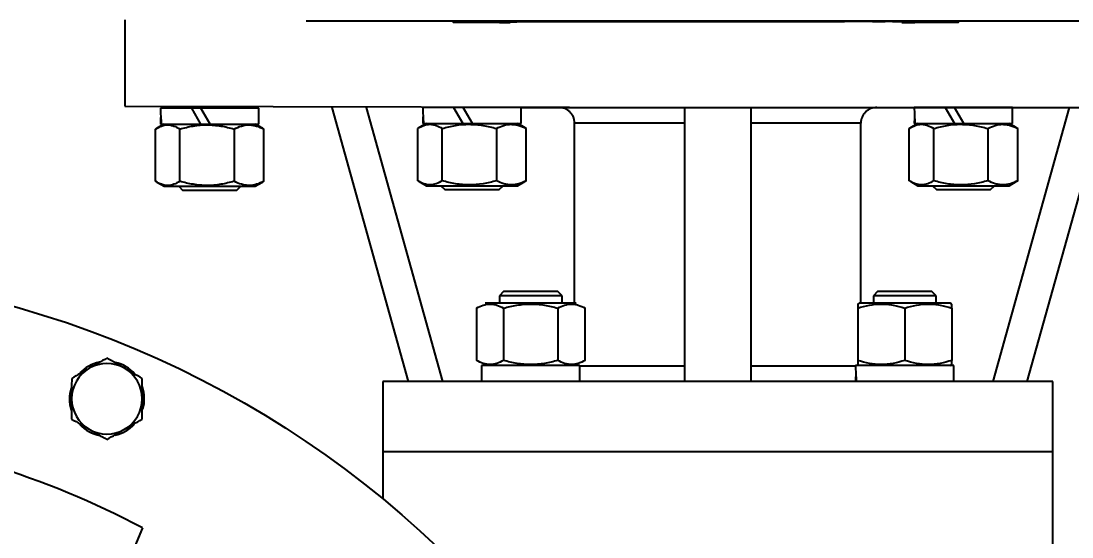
# Model space of a CAD drawing. Header units: millimetres. Extents: x 1561 to 4606, y 513 to 2666.
# Drawn here: x 3478.6 to 3746.8, y 1930.9 to 2062.7 of the extents above; entities that cross this region are included whole.
import ezdxf

# ---------------------------------------------------------------- set-up
doc = ezdxf.new("R2010")
doc.units = ezdxf.units.MM
doc.layers.add('AM_5', color=3, linetype='Continuous', lineweight=25)
doc.styles.add('SLDTEXTSTYLE1', font='txt.shx', dxfattribs={"width": 0.7, "bigfont": 'gbcbig.shx'})
doc.dimstyles.new('SLDDIMSTYLE12$3', dxfattribs={"dimtxt": 12, "dimasz": 10, "dimexe": 0, "dimexo": 0.0625, "dimgap": 0.875, "dimtad": 1, "dimdec": 1, "dimlfac": 1.8, "dimrnd": 1e-09, "dimzin": 12, "dimdsep": 46, "dimtxsty": 'SLDTEXTSTYLE1', "dimcen": 0.09, "dimdle": 8.16, "dimclrd": 3, "dimclre": 3, "dimadec": 0, "dimazin": 3, "dimtfac": 1, "dimtdec": 1, "dimtofl": 0, "dimtmove": 0, "dimatfit": 3, "dimfxl": 0, "dimfrac": 2, "dimtolj": 1, "dimlwd": 5, "dimlwe": 5, "dimarcsym": 0})

# ---------------------------------------------------------------- blocks, each defined once
blk = doc.blocks.new('*D53')
at = {"layer": 'AM_5', "color": 3, "linetype": 'Continuous', "lineweight": 5, "transparency": 16777216}
blk.add_line((3248.42, 2026.85), (3277.48, 1975.04), dxfattribs=at)
at = {"layer": 'AM_5', "color": 3, "lineweight": 5, "transparency": 16777216}
for p, q in [((3407.79, 1742.62), (3407.97, 1742.62)), ((3407.88, 1742.53), (3407.88, 1742.71))]:
    blk.add_line(p, q, dxfattribs=at)
at = {"layer": 'AM_5', "color": 3, "transparency": 16777216}
blk.add_solid([(3278.94, 1975.86), (3276.03, 1974.23), (3282.38, 1966.32)], dxfattribs=at)
at = {"layer": 'Defpoints', "color": 0, "transparency": 16777216}
for p in [(3282.38, 1966.32), (3533.39, 1518.92)]:
    blk.add_point(p, dxfattribs=at)
at = {"layer": 'AM_5', "color": 0, "transparency": 16777216, "insert": (3261.69, 2017.24), "char_height": 12, "attachment_point": 5, "rotation": 299.2944, "style": 'SLDTEXTSTYLE1'}
blk.add_mtext('\\A1;∅513', dxfattribs=at)
blk = doc.blocks.new('*D69')
at = {"layer": 'AM_5', "color": 3, "linetype": 'Continuous', "lineweight": 5, "transparency": 16777216}
blk.add_line((3177.81, 1980.16), (3297.26, 1856.83), dxfattribs=at)
at = {"layer": 'AM_5', "color": 3, "lineweight": 5, "transparency": 16777216}
for p, q in [((3407.79, 1742.62), (3407.97, 1742.62)), ((3407.88, 1742.53), (3407.88, 1742.71))]:
    blk.add_line(p, q, dxfattribs=at)
at = {"layer": 'AM_5', "color": 3, "transparency": 16777216}
blk.add_solid([(3298.46, 1857.99), (3296.06, 1855.67), (3304.22, 1849.65)], dxfattribs=at)
at = {"layer": 'Defpoints', "color": 0, "transparency": 16777216}
for p in [(3304.22, 1849.65), (3511.54, 1635.59)]:
    blk.add_point(p, dxfattribs=at)
at = {"layer": 'AM_5', "color": 0, "transparency": 16777216, "insert": (3194.07, 1973.26), "char_height": 12, "attachment_point": 5, "rotation": 314.0852, "style": 'SLDTEXTSTYLE1'}
blk.add_mtext('\\A1;∅298', dxfattribs=at)

msp = doc.modelspace()

# ---------------------------------------------------------------- linework, layer by layer
at = {"color": 7, "linetype": 'Continuous', "lineweight": 25}
for p, q in [((3505.044, 2062.975), (3505.044, 2040.975)), ((3656.381, 2062.622), (3551.381, 2062.622)), ((3656.381, 2062.622), (3551.381, 2062.622)), ((3621.285, 2062.609), (3613.41, 2062.625)), ((3638.312, 2062.616), (3634.718, 2062.609)), ((3761.381, 2062.622), (3656.381, 2062.622)), ((3761.381, 2062.622), (3656.381, 2062.622)), ((3588.869, 2062.6), (3588.869, 2062.389)), ((3592.294, 2062.409), (3592.294, 2062.58)), ((3599.575, 2062.426), (3592.294, 2062.409)), ((3593.366, 2062.577), (3593.366, 2062.495)), ((3596.575, 2062.462), (3599.734, 2062.455)), ((3596.669, 2062.537), (3596.669, 2062.565)), ((3599.575, 2062.455), (3599.575, 2062.426)), ((3706.998, 2062.563), (3706.998, 2062.534)), ((3710.158, 2062.526), (3706.998, 2062.534)), ((3707.157, 2062.563), (3714.438, 2062.579)), ((3710.158, 2062.569), (3710.158, 2062.526)), ((3712.503, 2062.575), (3712.503, 2062.516)), ((3713.366, 2062.494), (3713.366, 2062.577)), ((3714.049, 2062.578), (3714.049, 2062.409)), ((3717.864, 2062.388), (3717.864, 2062.6)), ((3505.044, 2040.975), (3656.381, 2040.622)), ((3539.274, 2040.475), (3514.174, 2040.475)), ((3522.045, 2040.475), (3524.412, 2036.375)), ((3526.837, 2036.375), (3524.47, 2040.475)), ((3539.274, 2036.375), (3539.274, 2040.475)), ((3557.881, 2040.622), (3577.381, 1970.622)), ((3586.205, 1970.622), (3566.705, 2040.622)), ((3606.212, 2040.622), (3581.112, 2040.622)), ((3588.983, 2040.622), (3591.35, 2036.522)), ((3593.775, 2036.522), (3591.408, 2040.622)), ((3606.212, 2036.522), (3606.212, 2040.622)), ((3647.881, 2040.622), (3647.881, 1970.622)), ((3656.381, 2040.622), (3816.612, 2040.622)), ((3664.881, 1970.622), (3664.881, 2040.622)), ((3731.65, 2040.622), (3706.55, 2040.622)), ((3714.421, 2040.622), (3716.788, 2036.522)), ((3719.213, 2036.522), (3716.846, 2040.622)), ((3746.058, 2040.622), (3726.558, 1970.622)), ((3731.65, 2036.522), (3731.65, 2040.622)), ((3735.381, 1970.622), (3754.881, 2040.622)), ((3515.099, 2036.375), (3513.267, 2035.317)), ((3514.174, 2036.375), (3514.399, 2036.375)), ((3514.399, 2036.375), (3539.274, 2036.375)), ((3540.181, 2035.317), (3538.349, 2036.375)), ((3582.037, 2036.522), (3580.205, 2035.465)), ((3581.112, 2036.522), (3581.337, 2036.522)), ((3581.337, 2036.522), (3606.212, 2036.522)), ((3607.119, 2035.465), (3605.287, 2036.522)), ((3647.881, 2036.622), (3619.857, 2036.622)), ((3619.857, 1990.622), (3619.857, 2036.622)), ((3692.905, 2036.622), (3664.881, 2036.622)), ((3692.905, 1990.622), (3692.905, 2036.622)), ((3707.475, 2036.522), (3705.643, 2035.465)), ((3706.55, 2036.522), (3706.775, 2036.522)), ((3706.775, 2036.522), (3731.65, 2036.522)), ((3732.557, 2035.465), (3730.725, 2036.522)), ((3512.89, 2021.763), (3512.89, 2035.086)), ((3519.125, 2021.763), (3519.125, 2035.086)), ((3532.959, 2035.086), (3532.959, 2021.763)), ((3540.558, 2035.086), (3540.162, 2035.284)), ((3540.558, 2021.763), (3540.558, 2035.086)), ((3579.828, 2021.911), (3579.828, 2035.234)), ((3586.063, 2021.911), (3586.063, 2035.234)), ((3599.897, 2035.234), (3599.897, 2021.911)), ((3607.496, 2035.234), (3607.1, 2035.432)), ((3607.496, 2021.911), (3607.496, 2035.234)), ((3705.266, 2021.911), (3705.266, 2035.234)), ((3711.501, 2021.911), (3711.501, 2035.234)), ((3725.335, 2035.234), (3725.335, 2021.911)), ((3732.934, 2035.234), (3732.538, 2035.432)), ((3732.934, 2021.911), (3732.934, 2035.234)), ((3513.271, 2021.53), (3515.099, 2020.475)), ((3515.099, 2020.475), (3526.724, 2020.475)), ((3518.807, 2020.475), (3519.807, 2019.475)), ((3526.724, 2020.475), (3538.349, 2020.475)), ((3533.642, 2019.475), (3534.642, 2020.475)), ((3538.349, 2020.475), (3540.177, 2021.53)), ((3540.161, 2021.558), (3540.558, 2021.763)), ((3580.209, 2021.678), (3582.037, 2020.622)), ((3582.037, 2020.622), (3593.662, 2020.622)), ((3585.745, 2020.622), (3586.745, 2019.622)), ((3593.662, 2020.622), (3605.287, 2020.622)), ((3600.58, 2019.622), (3601.58, 2020.622)), ((3605.287, 2020.622), (3607.116, 2021.678)), ((3607.1, 2021.706), (3607.496, 2021.911)), ((3705.647, 2021.678), (3707.475, 2020.622)), ((3707.475, 2020.622), (3719.1, 2020.622)), ((3711.183, 2020.622), (3712.183, 2019.622)), ((3719.1, 2020.622), (3730.725, 2020.622)), ((3726.018, 2019.622), (3727.018, 2020.622)), ((3730.725, 2020.622), (3732.554, 2021.678)), ((3732.538, 2021.706), (3732.934, 2021.911)), ((3519.807, 2019.475), (3526.724, 2019.475)), ((3526.724, 2019.475), (3533.642, 2019.475)), ((3586.745, 2019.622), (3593.662, 2019.622)), ((3593.662, 2019.622), (3600.58, 2019.622)), ((3712.183, 2019.622), (3719.1, 2019.622)), ((3719.1, 2019.622), (3726.018, 2019.622)), ((3601.734, 1993.622), (3600.651, 1992.54)), ((3608.651, 1993.622), (3601.734, 1993.622)), ((3615.569, 1993.622), (3608.651, 1993.622)), ((3616.651, 1992.54), (3615.569, 1993.622)), ((3697.193, 1993.622), (3696.111, 1992.54)), ((3704.111, 1993.622), (3697.193, 1993.622)), ((3711.028, 1993.622), (3704.111, 1993.622)), ((3712.111, 1992.54), (3711.028, 1993.622)), ((3608.651, 1990.622), (3597.026, 1990.622)), ((3600.651, 1992.54), (3600.651, 1990.622)), ((3616.651, 1992.54), (3600.651, 1992.54)), ((3620.276, 1990.622), (3608.651, 1990.622)), ((3616.651, 1990.622), (3616.651, 1992.54)), ((3692.486, 1990.622), (3692.111, 1990.406)), ((3715.736, 1990.622), (3692.486, 1990.622)), ((3696.111, 1992.54), (3696.111, 1990.622)), ((3712.111, 1992.54), (3696.111, 1992.54)), ((3712.111, 1990.622), (3712.111, 1992.54)), ((3716.111, 1990.406), (3715.736, 1990.622)), ((3594.795, 1989.334), (3594.795, 1976.011)), ((3601.723, 1989.334), (3601.723, 1976.011)), ((3615.58, 1989.334), (3615.58, 1976.011)), ((3622.508, 1976.011), (3622.508, 1989.334)), ((3692.111, 1989.334), (3692.111, 1976.011)), ((3704.111, 1989.334), (3704.111, 1976.011)), ((3716.111, 1989.334), (3716.111, 1976.011)), ((3596.101, 1974.722), (3596.101, 1970.622)), ((3596.101, 1974.722), (3596.101, 1970.622)), ((3621.201, 1974.722), (3596.101, 1974.722)), ((3621.201, 1970.622), (3621.201, 1974.722)), ((3621.201, 1970.622), (3621.201, 1974.722)), ((3621.201, 1974.622), (3647.881, 1974.622)), ((3664.881, 1974.622), (3691.561, 1974.622)), ((3716.661, 1974.722), (3691.561, 1974.722)), ((3692.111, 1974.939), (3692.486, 1974.722)), ((3715.736, 1974.722), (3716.111, 1974.939)), ((3716.661, 1970.622), (3716.661, 1974.722)), ((3570.881, 1970.622), (3570.881, 1952.622)), ((3656.381, 1970.622), (3570.881, 1970.622)), ((3741.881, 1970.622), (3656.381, 1970.622)), ((3741.881, 1952.622), (3741.881, 1970.622)), ((3570.881, 1952.622), (3570.881, 1940.671)), ((3656.381, 1952.622), (3570.881, 1952.622)), ((3741.881, 1952.622), (3656.381, 1952.622)), ((3741.881, 1532.622), (3741.881, 1952.622)), ((3509.551, 1933.199), (3483.942, 1871.374))]:
    msp.add_line(p, q, dxfattribs=at)
at = {"linetype": 'ByBlock'}
msp.add_line((3606.212, 2040.622), (3706.55, 2040.622), dxfattribs=at)
at = {"color": 7, "linetype": 'Continuous', "lineweight": 25, "flags": 128}
for points in [[(3613.41, 2062.625), (3611.478, 2062.628), (3609.359, 2062.63), (3607.104, 2062.632), (3604.769, 2062.632), (3602.412, 2062.632), (3600.09, 2062.631), (3597.862, 2062.63), (3595.783, 2062.627), (3593.903, 2062.624), (3592.27, 2062.621), (3590.923, 2062.617), (3589.895, 2062.612), (3589.213, 2062.607), (3588.894, 2062.602), (3588.944, 2062.597), (3589.362, 2062.592), (3590.139, 2062.588), (3591.256, 2062.583), (3592.684, 2062.579)], [(3608.819, 2062.611), (3609.796, 2062.608), (3610.476, 2062.605), (3610.825, 2062.602), (3610.825, 2062.599), (3610.476, 2062.595), (3609.796, 2062.592), (3608.819, 2062.59), (3607.593, 2062.588), (3606.181, 2062.586), (3604.653, 2062.585), (3603.085, 2062.585), (3601.557, 2062.586), (3600.145, 2062.588), (3598.919, 2062.59), (3597.942, 2062.592), (3597.262, 2062.595), (3596.913, 2062.599), (3596.913, 2062.602), (3597.262, 2062.605), (3597.942, 2062.608), (3598.919, 2062.611), (3600.145, 2062.613), (3601.557, 2062.614), (3603.085, 2062.615), (3604.653, 2062.615), (3606.181, 2062.614), (3607.593, 2062.613), (3608.819, 2062.611)], [(3643.224, 2062.621), (3646.961, 2062.622), (3650.724, 2062.622), (3654.497, 2062.623), (3658.265, 2062.622), (3662.015, 2062.621), (3665.73, 2062.62), (3669.396, 2062.618), (3672.999, 2062.615)], [(3692.869, 2062.624), (3690.777, 2062.62), (3688.486, 2062.617), (3686.038, 2062.615), (3683.476, 2062.614), (3680.845, 2062.613), (3678.19, 2062.613), (3675.559, 2062.614), (3672.999, 2062.615)], [(3714.438, 2062.579), (3715.79, 2062.583), (3716.823, 2062.588), (3717.511, 2062.593), (3717.837, 2062.598), (3717.793, 2062.603), (3717.38, 2062.608), (3716.609, 2062.613), (3715.498, 2062.617), (3714.075, 2062.621), (3712.375, 2062.625), (3710.44, 2062.627), (3708.318, 2062.63), (3706.061, 2062.631), (3703.725, 2062.632), (3701.368, 2062.632), (3699.048, 2062.631), (3696.822, 2062.629), (3694.745, 2062.627), (3692.869, 2062.624)], [(3707.813, 2062.61), (3708.791, 2062.608), (3709.471, 2062.605), (3709.82, 2062.601), (3709.82, 2062.598), (3709.471, 2062.595), (3708.791, 2062.592), (3707.813, 2062.589), (3706.588, 2062.587), (3705.176, 2062.586), (3703.647, 2062.585), (3702.08, 2062.585), (3700.552, 2062.586), (3699.14, 2062.587), (3697.914, 2062.589), (3696.937, 2062.592), (3696.257, 2062.595), (3695.908, 2062.598), (3695.908, 2062.602), (3696.257, 2062.605), (3696.937, 2062.608), (3697.914, 2062.61), (3699.14, 2062.613), (3700.552, 2062.614), (3702.08, 2062.615), (3703.647, 2062.615), (3705.176, 2062.614), (3706.588, 2062.612), (3707.813, 2062.61)], [(3592.294, 2062.409), (3590.942, 2062.405), (3589.91, 2062.401), (3589.222, 2062.396), (3588.896, 2062.391), (3588.94, 2062.386), (3589.352, 2062.381), (3590.124, 2062.376), (3591.235, 2062.372), (3592.658, 2062.367), (3594.358, 2062.364), (3596.293, 2062.361), (3598.415, 2062.359), (3600.672, 2062.357), (3603.008, 2062.357), (3603.366, 2062.357)], [(3592.684, 2062.579), (3594.317, 2062.575), (3595.659, 2062.57), (3596.686, 2062.564), (3597.38, 2062.559), (3597.728, 2062.553), (3597.724, 2062.548), (3597.369, 2062.542), (3596.669, 2062.537)], [(3594.23, 2062.473), (3593.709, 2062.481), (3593.424, 2062.489), (3593.377, 2062.497), (3593.567, 2062.505), (3593.993, 2062.513), (3594.654, 2062.521), (3595.547, 2062.529), (3596.669, 2062.537)], [(3603.366, 2062.374), (3603.085, 2062.374), (3601.557, 2062.375), (3600.145, 2062.376), (3598.919, 2062.378), (3597.942, 2062.381), (3597.262, 2062.384), (3596.913, 2062.387), (3596.913, 2062.39), (3597.262, 2062.394), (3597.942, 2062.397), (3598.919, 2062.399), (3600.145, 2062.401), (3601.557, 2062.403), (3603.085, 2062.404), (3603.366, 2062.404)], [(3599.734, 2062.455), (3601.341, 2062.454), (3602.807, 2062.452), (3603.366, 2062.451)], [(3603.366, 2062.495), (3603.369, 2062.496), (3603.588, 2062.505), (3604.156, 2062.513), (3605.07, 2062.522), (3606.322, 2062.531), (3607.904, 2062.539), (3609.806, 2062.547), (3612.012, 2062.555), (3614.509, 2062.562), (3617.278, 2062.568), (3620.301, 2062.575), (3623.555, 2062.58), (3627.018, 2062.585), (3630.667, 2062.59), (3634.474, 2062.593), (3638.414, 2062.596), (3642.459, 2062.599), (3646.58, 2062.6), (3650.749, 2062.601), (3654.937, 2062.601), (3659.113, 2062.6), (3663.249, 2062.599), (3667.316, 2062.597), (3671.285, 2062.594), (3675.128, 2062.59), (3678.818, 2062.586), (3682.33, 2062.581), (3685.639, 2062.576), (3688.722, 2062.57)], [(3706.998, 2062.534), (3705.391, 2062.535), (3703.925, 2062.536), (3702.688, 2062.539), (3701.754, 2062.542), (3701.178, 2062.545), (3700.995, 2062.548), (3701.217, 2062.552), (3701.829, 2062.555), (3702.796, 2062.558), (3704.058, 2062.56), (3705.542, 2062.562), (3707.157, 2062.563)], [(3703.366, 2062.356), (3704.321, 2062.356), (3706.642, 2062.357), (3708.87, 2062.359), (3710.95, 2062.361), (3712.829, 2062.364), (3714.463, 2062.368), (3715.81, 2062.372), (3716.837, 2062.376), (3717.519, 2062.381), (3717.839, 2062.386), (3717.789, 2062.391), (3717.37, 2062.396), (3716.593, 2062.401), (3715.477, 2062.405), (3714.049, 2062.409)], [(3707.813, 2062.399), (3708.791, 2062.396), (3709.471, 2062.393), (3709.82, 2062.39), (3709.82, 2062.386), (3709.471, 2062.383), (3708.791, 2062.38), (3707.813, 2062.378), (3706.588, 2062.375), (3705.176, 2062.374), (3703.647, 2062.373), (3703.366, 2062.373)], [(3714.049, 2062.409), (3712.415, 2062.414), (3711.073, 2062.419), (3710.047, 2062.424), (3709.353, 2062.43), (3709.005, 2062.435), (3709.008, 2062.441), (3709.363, 2062.447), (3710.063, 2062.452)], [(3712.503, 2062.516), (3713.023, 2062.508), (3713.308, 2062.5), (3713.356, 2062.492), (3713.166, 2062.483), (3712.74, 2062.475), (3712.079, 2062.468), (3711.185, 2062.46), (3710.063, 2062.452)]]:
    msp.add_lwpolyline(points, dxfattribs=at)
at = {"color": 7, "linetype": 'Continuous', "lineweight": 25}
msp.add_circle((3407.881, 1742.622), 256.5, dxfattribs=at)
for centre, radius, start, end in [((3644.169, -1286.79), 3349.411, 90.016165, 90.100183), ((3596.927, 2402.639), 340.176, 269.54566, 269.94065), ((3599.39, 4401.741), 2339.315, 270.004539, 270.097395), ((3628.046, 3524.453), 1461.859, 269.73499, 270.261482), ((3691.103, 1106.175), 956.398, 89.265301, 90.142651), ((3703.182, -388.904), 2451.307, 89.891742, 89.99569), ((3709.805, 1722.35), 340.176, 89.54566, 89.94065), ((3500.491, 1966.201), 9.55, 101.97119, 136.34896), ((3500.491, 1966.201), 9, 59.94828, 119.94828), ((3500.491, 1966.201), 9.55, 41.45995, 76.72731), ((3500.491, 1966.201), 9, 119.94828, 179.94828), ((3500.491, 1966.201), 9, 359.94828, 59.94828), ((3500.491, 1966.201), 9.55, 163.3637, 197.55726), ((3500.491, 1966.201), 9.55, 343.67717, 18.82061), ((3500.491, 1966.201), 9, 179.94828, 239.94828), ((3500.491, 1966.201), 9, 299.94828, 359.94828), ((3500.491, 1966.201), 9.55, 223.49928, 259.14648), ((3500.491, 1966.201), 9, 239.94828, 299.94828), ((3500.491, 1966.201), 9.55, 282.69473, 317.128), ((3407.881, 1742.622), 216, 61.92076, 73.07924)]:
    msp.add_arc(centre, radius, start, end, dxfattribs=at)
for centre, major_axis, start_param, end_param in [((3526.724, 2040.475), (0, -21.737), 4.712389, 4.9021421), ((3593.662, 2040.622), (0, -21.737), 4.712389, 4.9021421), ((3593.662, 2036.522), (0, -21.737), 4.6179404, 4.712389), ((3719.1, 2040.622), (0, -21.737), 4.712389, 4.9021421), ((3719.1, 2036.522), (0, -21.737), 4.6179404, 4.712389), ((3526.724, 2036.375), (0, -21.737), 4.6179404, 4.712389), ((3704.111, 1974.722), (0, 21.737), 1.5707963, 1.7605494), ((3704.111, 1970.622), (0, 21.737), 1.4763478, 1.5707963)]:
    msp.add_ellipse(centre, major_axis=major_axis, ratio=0.5773503, start_param=start_param, end_param=end_param, dxfattribs=at)
for points, knots in [([(3619.857, 2036.622), (3619.857, 2036.89), (3619.83, 2037.152), (3619.723, 2037.669), (3619.643, 2037.925), (3619.433, 2038.412), (3619.306, 2038.642), (3619.004, 2039.078), (3618.83, 2039.282), (3618.45, 2039.649), (3618.244, 2039.813), (3617.795, 2040.103), (3617.56, 2040.224), (3617.071, 2040.42), (3616.814, 2040.496), (3616.292, 2040.597), (3616.028, 2040.622), (3615.761, 2040.622)], [0, 0, 0, 0, 0.125, 0.125, 0.25, 0.25, 0.375, 0.375, 0.5, 0.5, 0.625, 0.625, 0.75, 0.75, 0.875, 0.875, 1, 1, 1, 1]), ([(3697.001, 2040.622), (3696.734, 2040.622), (3696.471, 2040.597), (3695.954, 2040.497), (3695.697, 2040.422), (3695.204, 2040.225), (3694.97, 2040.104), (3694.526, 2039.818), (3694.314, 2039.651), (3693.934, 2039.284), (3693.763, 2039.084), (3693.46, 2038.648), (3693.33, 2038.413), (3693.017, 2037.687), (3692.905, 2037.157), (3692.905, 2036.622)], [0, 0, 0, 0, 0.125, 0.125, 0.25, 0.25, 0.375, 0.375, 0.5, 0.5, 0.625, 0.625, 0.75, 0.75, 1, 1, 1, 1]), ([(3512.89, 2035.086), (3513.399, 2035.413), (3513.912, 2035.682), (3514.948, 2036.055), (3515.471, 2036.157), (3516.266, 2036.158), (3516.533, 2036.133), (3517.059, 2036.036), (3517.321, 2035.963), (3518.101, 2035.683), (3518.615, 2035.413), (3519.125, 2035.086)], [0, 0, 0, 0, 0.25, 0.25, 0.5, 0.5, 0.625, 0.625, 0.75, 0.75, 1, 1, 1, 1]), ([(3519.125, 2035.086), (3520.254, 2035.413), (3521.392, 2035.682), (3523.691, 2036.055), (3524.852, 2036.157), (3526.616, 2036.158), (3527.207, 2036.133), (3528.376, 2036.036), (3528.957, 2035.963), (3530.688, 2035.683), (3531.828, 2035.413), (3532.959, 2035.086)], [0, 0, 0, 0, 0.25, 0.25, 0.5, 0.5, 0.625, 0.625, 0.75, 0.75, 1, 1, 1, 1]), ([(3532.959, 2035.086), (3533.579, 2035.413), (3534.204, 2035.682), (3535.467, 2036.055), (3536.105, 2036.157), (3537.074, 2036.158), (3537.399, 2036.133), (3538.041, 2036.036), (3538.36, 2035.963), (3539.31, 2035.683), (3539.937, 2035.413), (3540.558, 2035.086)], [0, 0, 0, 0, 0.25, 0.25, 0.5, 0.5, 0.625, 0.625, 0.75, 0.75, 1, 1, 1, 1]), ([(3579.828, 2035.234), (3580.337, 2035.561), (3580.85, 2035.83), (3581.886, 2036.203), (3582.41, 2036.305), (3583.205, 2036.306), (3583.471, 2036.281), (3583.998, 2036.183), (3584.259, 2036.111), (3585.039, 2035.831), (3585.553, 2035.561), (3586.063, 2035.234)], [0, 0, 0, 0, 0.25, 0.25, 0.5, 0.5, 0.625, 0.625, 0.75, 0.75, 1, 1, 1, 1]), ([(3586.063, 2035.234), (3587.192, 2035.561), (3588.33, 2035.83), (3590.629, 2036.203), (3591.79, 2036.305), (3593.555, 2036.306), (3594.146, 2036.281), (3595.314, 2036.183), (3595.895, 2036.111), (3597.626, 2035.831), (3598.766, 2035.561), (3599.897, 2035.234)], [0, 0, 0, 0, 0.25, 0.25, 0.5, 0.5, 0.625, 0.625, 0.75, 0.75, 1, 1, 1, 1]), ([(3599.897, 2035.234), (3600.517, 2035.561), (3601.142, 2035.83), (3602.405, 2036.203), (3603.043, 2036.305), (3604.012, 2036.306), (3604.337, 2036.281), (3604.979, 2036.183), (3605.298, 2036.111), (3606.249, 2035.831), (3606.875, 2035.561), (3607.496, 2035.234)], [0, 0, 0, 0, 0.25, 0.25, 0.5, 0.5, 0.625, 0.625, 0.75, 0.75, 1, 1, 1, 1]), ([(3705.266, 2035.234), (3705.775, 2035.561), (3706.288, 2035.83), (3707.324, 2036.203), (3707.847, 2036.305), (3708.643, 2036.306), (3708.909, 2036.281), (3709.436, 2036.183), (3709.697, 2036.111), (3710.477, 2035.831), (3710.991, 2035.561), (3711.501, 2035.234)], [0, 0, 0, 0, 0.25, 0.25, 0.5, 0.5, 0.625, 0.625, 0.75, 0.75, 1, 1, 1, 1]), ([(3711.501, 2035.234), (3712.63, 2035.561), (3713.768, 2035.83), (3716.067, 2036.203), (3717.228, 2036.305), (3718.993, 2036.306), (3719.583, 2036.281), (3720.752, 2036.183), (3721.333, 2036.111), (3723.064, 2035.831), (3724.204, 2035.561), (3725.335, 2035.234)], [0, 0, 0, 0, 0.25, 0.25, 0.5, 0.5, 0.625, 0.625, 0.75, 0.75, 1, 1, 1, 1]), ([(3725.335, 2035.234), (3725.955, 2035.561), (3726.58, 2035.83), (3727.843, 2036.203), (3728.481, 2036.305), (3729.45, 2036.306), (3729.775, 2036.281), (3730.417, 2036.183), (3730.736, 2036.111), (3731.687, 2035.831), (3732.313, 2035.561), (3732.934, 2035.234)], [0, 0, 0, 0, 0.25, 0.25, 0.5, 0.5, 0.625, 0.625, 0.75, 0.75, 1, 1, 1, 1]), ([(3519.125, 2021.763), (3518.616, 2021.436), (3518.103, 2021.167), (3517.067, 2020.794), (3516.543, 2020.692), (3515.748, 2020.691), (3515.482, 2020.716), (3514.955, 2020.813), (3514.694, 2020.886), (3513.914, 2021.166), (3513.4, 2021.436), (3512.89, 2021.763)], [0, 0, 0, 0, 0.25, 0.25, 0.5, 0.5, 0.625, 0.625, 0.75, 0.75, 1, 1, 1, 1]), ([(3532.959, 2021.763), (3531.829, 2021.436), (3530.692, 2021.167), (3528.393, 2020.794), (3527.231, 2020.692), (3525.467, 2020.691), (3524.876, 2020.716), (3523.707, 2020.813), (3523.127, 2020.886), (3521.396, 2021.166), (3520.255, 2021.436), (3519.125, 2021.763)], [0, 0, 0, 0, 0.25, 0.25, 0.5, 0.5, 0.625, 0.625, 0.75, 0.75, 1, 1, 1, 1]), ([(3540.558, 2021.763), (3539.938, 2021.436), (3539.313, 2021.167), (3538.05, 2020.794), (3537.412, 2020.692), (3536.443, 2020.691), (3536.118, 2020.716), (3535.476, 2020.813), (3535.157, 2020.886), (3534.206, 2021.166), (3533.58, 2021.436), (3532.959, 2021.763)], [0, 0, 0, 0, 0.25, 0.25, 0.5, 0.5, 0.625, 0.625, 0.75, 0.75, 1, 1, 1, 1]), ([(3586.063, 2021.911), (3585.554, 2021.584), (3585.041, 2021.315), (3584.005, 2020.942), (3583.482, 2020.84), (3582.686, 2020.838), (3582.42, 2020.863), (3581.893, 2020.961), (3581.632, 2021.034), (3580.852, 2021.314), (3580.338, 2021.584), (3579.828, 2021.911)], [0, 0, 0, 0, 0.25, 0.25, 0.5, 0.5, 0.625, 0.625, 0.75, 0.75, 1, 1, 1, 1]), ([(3599.897, 2021.911), (3598.767, 2021.584), (3597.63, 2021.315), (3595.331, 2020.942), (3594.169, 2020.84), (3592.405, 2020.838), (3591.814, 2020.863), (3590.645, 2020.961), (3590.065, 2021.034), (3588.334, 2021.314), (3587.194, 2021.584), (3586.063, 2021.911)], [0, 0, 0, 0, 0.25, 0.25, 0.5, 0.5, 0.625, 0.625, 0.75, 0.75, 1, 1, 1, 1]), ([(3607.496, 2021.911), (3606.876, 2021.584), (3606.251, 2021.315), (3604.988, 2020.942), (3604.35, 2020.84), (3603.381, 2020.838), (3603.056, 2020.863), (3602.414, 2020.961), (3602.095, 2021.034), (3601.144, 2021.314), (3600.518, 2021.584), (3599.897, 2021.911)], [0, 0, 0, 0, 0.25, 0.25, 0.5, 0.5, 0.625, 0.625, 0.75, 0.75, 1, 1, 1, 1]), ([(3711.501, 2021.911), (3710.992, 2021.584), (3710.479, 2021.315), (3709.443, 2020.942), (3708.919, 2020.84), (3708.124, 2020.838), (3707.858, 2020.863), (3707.331, 2020.961), (3707.07, 2021.034), (3706.29, 2021.314), (3705.776, 2021.584), (3705.266, 2021.911)], [0, 0, 0, 0, 0.25, 0.25, 0.5, 0.5, 0.625, 0.625, 0.75, 0.75, 1, 1, 1, 1]), ([(3725.335, 2021.911), (3724.205, 2021.584), (3723.068, 2021.315), (3720.769, 2020.942), (3719.607, 2020.84), (3717.843, 2020.838), (3717.252, 2020.863), (3716.083, 2020.961), (3715.503, 2021.034), (3713.772, 2021.314), (3712.632, 2021.584), (3711.501, 2021.911)], [0, 0, 0, 0, 0.25, 0.25, 0.5, 0.5, 0.625, 0.625, 0.75, 0.75, 1, 1, 1, 1]), ([(3732.934, 2021.911), (3732.314, 2021.584), (3731.689, 2021.315), (3730.426, 2020.942), (3729.788, 2020.84), (3728.819, 2020.838), (3728.494, 2020.863), (3727.852, 2020.961), (3727.533, 2021.034), (3726.582, 2021.314), (3725.956, 2021.584), (3725.335, 2021.911)], [0, 0, 0, 0, 0.25, 0.25, 0.5, 0.5, 0.625, 0.625, 0.75, 0.75, 1, 1, 1, 1]), ([(3594.795, 1989.334), (3595.361, 1989.661), (3595.93, 1989.93), (3597.082, 1990.303), (3597.664, 1990.405), (3598.547, 1990.406), (3598.843, 1990.381), (3599.428, 1990.283), (3599.719, 1990.211), (3600.586, 1989.931), (3601.157, 1989.661), (3601.723, 1989.334)], [0, 0, 0, 0, 0.25, 0.25, 0.5, 0.5, 0.625, 0.625, 0.75, 0.75, 1, 1, 1, 1]), ([(3594.795, 1989.334), (3595.361, 1989.661), (3595.93, 1989.93), (3597.082, 1990.303), (3597.664, 1990.405), (3598.547, 1990.406), (3598.843, 1990.381), (3599.428, 1990.283), (3599.719, 1990.211), (3600.586, 1989.931), (3601.157, 1989.661), (3601.723, 1989.334)], [0, 0, 0, 0, 0.25, 0.25, 0.5, 0.5, 0.625, 0.625, 0.75, 0.75, 1, 1, 1, 1]), ([(3601.723, 1989.334), (3602.855, 1989.661), (3603.994, 1989.93), (3606.297, 1990.303), (3607.46, 1990.405), (3609.227, 1990.406), (3609.819, 1990.381), (3610.99, 1990.283), (3611.571, 1990.211), (3613.305, 1989.931), (3614.447, 1989.661), (3615.58, 1989.334)], [0, 0, 0, 0, 0.25, 0.25, 0.5, 0.5, 0.625, 0.625, 0.75, 0.75, 1, 1, 1, 1]), ([(3601.723, 1989.334), (3602.855, 1989.661), (3603.994, 1989.93), (3606.297, 1990.303), (3607.46, 1990.405), (3609.227, 1990.406), (3609.819, 1990.381), (3610.99, 1990.283), (3611.571, 1990.211), (3613.305, 1989.931), (3614.447, 1989.661), (3615.58, 1989.334)], [0, 0, 0, 0, 0.25, 0.25, 0.5, 0.5, 0.625, 0.625, 0.75, 0.75, 1, 1, 1, 1]), ([(3615.58, 1989.334), (3616.145, 1989.661), (3616.715, 1989.93), (3617.866, 1990.303), (3618.448, 1990.405), (3619.332, 1990.406), (3619.628, 1990.381), (3620.213, 1990.283), (3620.504, 1990.211), (3621.37, 1989.931), (3621.942, 1989.661), (3622.508, 1989.334)], [0, 0, 0, 0, 0.25, 0.25, 0.5, 0.5, 0.625, 0.625, 0.75, 0.75, 1, 1, 1, 1]), ([(3615.58, 1989.334), (3616.145, 1989.661), (3616.715, 1989.93), (3617.866, 1990.303), (3618.448, 1990.405), (3619.332, 1990.406), (3619.628, 1990.381), (3620.213, 1990.283), (3620.504, 1990.211), (3621.37, 1989.931), (3621.942, 1989.661), (3622.508, 1989.334)], [0, 0, 0, 0, 0.25, 0.25, 0.5, 0.5, 0.625, 0.625, 0.75, 0.75, 1, 1, 1, 1]), ([(3692.111, 1990.368), (3692.111, 1990.38), (3692.111, 1990.474), (3692.111, 1990.129), (3692.111, 1989.601), (3692.111, 1989.334)], [0, 0, 0, 0, 0.06959171, 0.53053338, 1, 1, 1, 1]), ([(3692.111, 1989.334), (3693.091, 1989.661), (3694.077, 1989.93), (3696.072, 1990.303), (3697.079, 1990.405), (3698.61, 1990.406), (3699.122, 1990.381), (3700.136, 1990.283), (3700.639, 1990.211), (3702.141, 1989.931), (3703.13, 1989.661), (3704.111, 1989.334)], [0, 0, 0, 0, 0.25, 0.25, 0.5, 0.5, 0.625, 0.625, 0.75, 0.75, 1, 1, 1, 1]), ([(3704.111, 1989.334), (3705.091, 1989.661), (3706.077, 1989.93), (3708.072, 1990.303), (3709.079, 1990.405), (3710.61, 1990.406), (3711.122, 1990.381), (3712.136, 1990.283), (3712.639, 1990.211), (3714.141, 1989.931), (3715.13, 1989.661), (3716.111, 1989.334)], [0, 0, 0, 0, 0.25, 0.25, 0.5, 0.5, 0.625, 0.625, 0.75, 0.75, 1, 1, 1, 1]), ([(3716.111, 1989.334), (3716.111, 1989.656), (3716.111, 1990.264), (3716.111, 1990.334), (3716.111, 1990.368)], [0, 0, 0, 0, 0.529034, 1, 1, 1, 1]), ([(3500.5, 1976.593), (3499.756, 1976.165), (3499.009, 1975.734), (3497.509, 1974.87), (3496.755, 1974.436), (3495.998, 1973.999)], [0, 0, 0, 0, 0.5, 0.5, 1, 1, 1, 1]), ([(3504.998, 1973.991), (3504.241, 1974.429), (3503.488, 1974.865), (3501.989, 1975.732), (3501.243, 1976.163), (3500.5, 1976.593)], [0, 0, 0, 0, 0.5, 0.5, 1, 1, 1, 1]), ([(3601.723, 1976.011), (3601.158, 1975.684), (3600.588, 1975.415), (3599.437, 1975.042), (3598.855, 1974.94), (3597.971, 1974.938), (3597.675, 1974.963), (3597.09, 1975.061), (3596.799, 1975.134), (3595.932, 1975.414), (3595.361, 1975.684), (3594.795, 1976.011)], [0, 0, 0, 0, 0.25, 0.25, 0.5, 0.5, 0.625, 0.625, 0.75, 0.75, 1, 1, 1, 1]), ([(3601.723, 1976.011), (3601.158, 1975.684), (3600.588, 1975.415), (3599.437, 1975.042), (3598.855, 1974.94), (3597.971, 1974.938), (3597.675, 1974.963), (3597.09, 1975.061), (3596.799, 1975.134), (3595.932, 1975.414), (3595.361, 1975.684), (3594.795, 1976.011)], [0, 0, 0, 0, 0.25, 0.25, 0.5, 0.5, 0.625, 0.625, 0.75, 0.75, 1, 1, 1, 1]), ([(3615.58, 1976.011), (3614.448, 1975.684), (3613.309, 1975.415), (3611.006, 1975.042), (3609.843, 1974.94), (3608.076, 1974.938), (3607.484, 1974.963), (3606.313, 1975.061), (3605.732, 1975.134), (3603.998, 1975.414), (3602.856, 1975.684), (3601.723, 1976.011)], [0, 0, 0, 0, 0.25, 0.25, 0.5, 0.5, 0.625, 0.625, 0.75, 0.75, 1, 1, 1, 1]), ([(3615.58, 1976.011), (3614.448, 1975.684), (3613.309, 1975.415), (3611.006, 1975.042), (3609.843, 1974.94), (3608.076, 1974.938), (3607.484, 1974.963), (3606.313, 1975.061), (3605.732, 1975.134), (3603.998, 1975.414), (3602.856, 1975.684), (3601.723, 1976.011)], [0, 0, 0, 0, 0.25, 0.25, 0.5, 0.5, 0.625, 0.625, 0.75, 0.75, 1, 1, 1, 1]), ([(3622.508, 1976.011), (3621.942, 1975.684), (3621.372, 1975.415), (3620.221, 1975.042), (3619.639, 1974.94), (3618.756, 1974.938), (3618.46, 1974.963), (3617.875, 1975.061), (3617.584, 1975.134), (3616.717, 1975.414), (3616.146, 1975.684), (3615.58, 1976.011)], [0, 0, 0, 0, 0.25, 0.25, 0.5, 0.5, 0.625, 0.625, 0.75, 0.75, 1, 1, 1, 1]), ([(3622.508, 1976.011), (3621.942, 1975.684), (3621.372, 1975.415), (3620.221, 1975.042), (3619.639, 1974.94), (3618.756, 1974.938), (3618.46, 1974.963), (3617.875, 1975.061), (3617.584, 1975.134), (3616.717, 1975.414), (3616.146, 1975.684), (3615.58, 1976.011)], [0, 0, 0, 0, 0.25, 0.25, 0.5, 0.5, 0.625, 0.625, 0.75, 0.75, 1, 1, 1, 1]), ([(3692.111, 1976.011), (3692.111, 1975.689), (3692.111, 1975.081), (3692.111, 1975.01), (3692.111, 1974.977)], [0, 0, 0, 0, 0.529034, 1, 1, 1, 1]), ([(3704.111, 1976.011), (3703.131, 1975.684), (3702.144, 1975.415), (3700.15, 1975.042), (3699.143, 1974.94), (3697.612, 1974.938), (3697.1, 1974.963), (3696.086, 1975.061), (3695.582, 1975.134), (3694.081, 1975.414), (3693.092, 1975.684), (3692.111, 1976.011)], [0, 0, 0, 0, 0.25, 0.25, 0.5, 0.5, 0.625, 0.625, 0.75, 0.75, 1, 1, 1, 1]), ([(3716.111, 1976.011), (3715.131, 1975.684), (3714.144, 1975.415), (3712.15, 1975.042), (3711.143, 1974.94), (3709.612, 1974.938), (3709.1, 1974.963), (3708.086, 1975.061), (3707.582, 1975.134), (3706.081, 1975.414), (3705.092, 1975.684), (3704.111, 1976.011)], [0, 0, 0, 0, 0.25, 0.25, 0.5, 0.5, 0.625, 0.625, 0.75, 0.75, 1, 1, 1, 1]), ([(3716.111, 1974.977), (3716.111, 1974.965), (3716.111, 1974.87), (3716.111, 1975.215), (3716.111, 1975.744), (3716.111, 1976.011)], [0, 0, 0, 0, 0.06959171, 0.53053338, 1, 1, 1, 1]), ([(3495.998, 1973.999), (3495.24, 1973.563), (3494.487, 1973.129), (3492.986, 1972.264), (3492.24, 1971.834), (3491.495, 1971.405)], [0, 0, 0, 0, 0.5, 0.5, 1, 1, 1, 1]), ([(3509.495, 1971.389), (3508.752, 1971.819), (3508.006, 1972.251), (3506.507, 1973.118), (3505.754, 1973.553), (3504.998, 1973.991)], [0, 0, 0, 0, 0.5, 0.5, 1, 1, 1, 1]), ([(3491.495, 1971.405), (3491.494, 1970.546), (3491.494, 1969.685), (3491.492, 1967.953), (3491.491, 1967.084), (3491.491, 1966.209)], [0, 0, 0, 0, 0.5, 0.5, 1, 1, 1, 1]), ([(3509.491, 1966.193), (3509.491, 1967.067), (3509.492, 1967.937), (3509.494, 1969.668), (3509.494, 1970.53), (3509.495, 1971.389)], [0, 0, 0, 0, 0.5, 0.5, 1, 1, 1, 1]), ([(3491.491, 1966.209), (3491.49, 1965.335), (3491.489, 1964.465), (3491.487, 1962.734), (3491.487, 1961.872), (3491.486, 1961.013)], [0, 0, 0, 0, 0.5, 0.5, 1, 1, 1, 1]), ([(3509.486, 1960.997), (3509.487, 1961.856), (3509.487, 1962.718), (3509.489, 1964.449), (3509.49, 1965.319), (3509.491, 1966.193)], [0, 0, 0, 0, 0.5, 0.5, 1, 1, 1, 1]), ([(3491.486, 1961.013), (3492.229, 1960.583), (3492.975, 1960.151), (3494.474, 1959.284), (3495.227, 1958.849), (3495.984, 1958.411)], [0, 0, 0, 0, 0.5, 0.5, 1, 1, 1, 1]), ([(3504.984, 1958.403), (3505.741, 1958.839), (3506.495, 1959.273), (3507.995, 1960.138), (3508.742, 1960.568), (3509.486, 1960.997)], [0, 0, 0, 0, 0.5, 0.5, 1, 1, 1, 1]), ([(3495.984, 1958.411), (3496.74, 1957.973), (3497.493, 1957.538), (3498.992, 1956.671), (3499.738, 1956.239), (3500.481, 1955.809)], [0, 0, 0, 0, 0.5, 0.5, 1, 1, 1, 1]), ([(3500.481, 1955.809), (3501.225, 1956.238), (3501.972, 1956.668), (3503.472, 1957.532), (3504.226, 1957.966), (3504.984, 1958.403)], [0, 0, 0, 0, 0.5, 0.5, 1, 1, 1, 1])]:
    msp.add_open_spline(points, degree=3, knots=knots, dxfattribs=at)

# ---------------------------------------------------------------- dimensions: what is measured, and where the dimension line sits
at = {"layer": 'AM_5'}
for p1, p2, override, picture, middle in [((3533.386, 1518.924), (3282.377, 1966.32), {"dimlfac": 1, "dimpost": ''}, '*D53', (3255.696, 2013.875)), ((3511.544, 1635.595), (3304.218, 1849.65), {"dimlfac": 1}, '*D69', (3189.129, 1968.474))]:
    dim = msp.add_diameter_dim_2p(p1=p1, p2=p2, dimstyle='SLDDIMSTYLE12$3', override=override, dxfattribs=at)
    dim.commit()
    dim.dimension.update_dxf_attribs({"geometry": picture, "text_midpoint": middle, "dimtype": 163})

doc.saveas('drawing.dxf')
